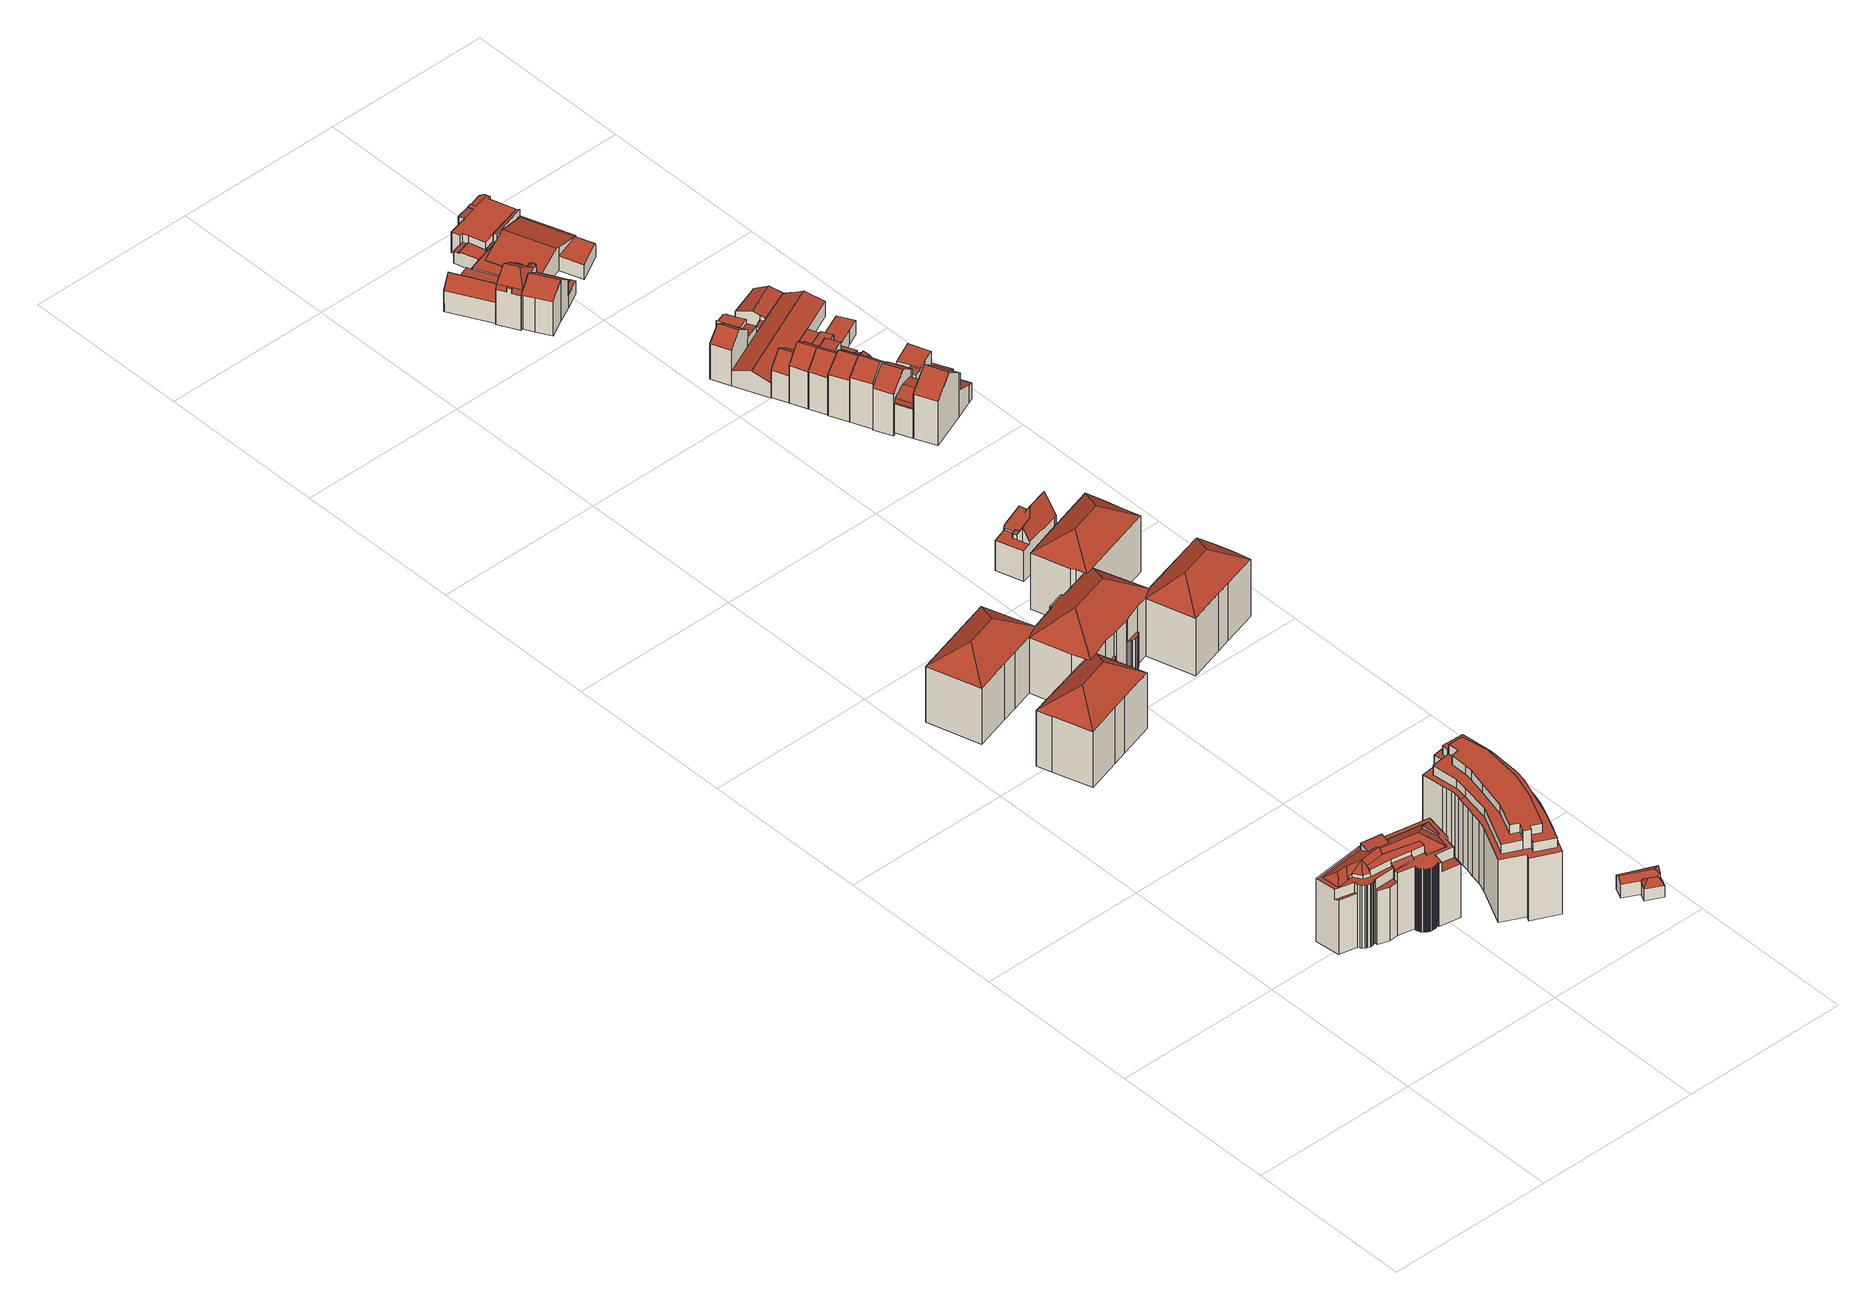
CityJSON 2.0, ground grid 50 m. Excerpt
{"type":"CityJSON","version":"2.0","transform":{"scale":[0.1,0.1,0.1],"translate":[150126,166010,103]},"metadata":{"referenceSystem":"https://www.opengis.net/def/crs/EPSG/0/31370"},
"CityObjects":{
"building1":{"type":"Building","attributes":{"name":"BUILDING","measuredHeight":24.19,"class":"1"},"geometry":[{"type":"MultiSurface","lod":"2","boundaries":[[[0,1,2,3]],[[4,5,6,7]],[[8,9,10]],[[11,12,13,14]],[[15,16,17,18,19,20,1,0,21]],[[22,8,10,23]],[[24,25,26,27,28,29,30,31,32,33,34,35,36,37,38,39,40,41,3,42,43,44,45,46,47,48,49,50,51,52,53,54,55,56,57,58,59,60,61,62,63,64,65,66,67,68,69,70,71,72,73,74,75,76,77,78,79,80,81,82,83,84,85,86,87,88,89,90,91,92,93]],[[94,13,95,96,97,98,99]],[[21,100,101,102]],[[103,14,13,94,104,19]],[[105,106,107,108,109,110]],[[111,112,113,114]],[[115,9,8,22,14,103,116,117,118]],[[11,14,119]],[[37,120,121,122,123,124,125,126,127,128,129,130,131,132,133,134,135,136,137,138,23,10,9,115,38]],[[14,22,23,119]],[[1,20,139,99,140,141,2]],[[142,143,144,47,145]],[[16,146,147,148,118,149,17]],[[150,36,35,151]],[[134,133,107,106]],[[152,60,59,153]],[[154,82,81,155]],[[156,51,50,157]],[[11,119,138,137]],[[157,50,49,158]],[[155,81,80,159]],[[160,53,52,161]],[[162,114,113,121,120,163]],[[164,7,6,92,91,165]],[[166,67,66,167]],[[168,64,63,169]],[[170,28,27,171]],[[98,97,142,45,44,140]],[[172,89,88,173]],[[21,102,41,40]],[[174,86,85,175]],[[123,122,112,111]],[[118,148,115]],[[176,108,107,177]],[[147,146,15,39,38]],[[97,96,143,142]],[[2,141,43,42]],[[119,23,138]],[[175,85,84,178]],[[179,77,76,180]],[[181,25,24,4,7,164]],[[182,129,128,183]],[[184,29,28,170]],[[117,116,17,149]],[[158,49,48,110,185]],[[20,19,104]],[[24,93,5,4]],[[186,124,123,111,187]],[[151,35,34,188]],[[189,54,53,160]],[[187,111,114,162]],[[48,47,105,110]],[[190,87,86,174]],[[159,80,79,191]],[[192,26,25,181]],[[180,76,75,193]],[[183,128,127,194]],[[195,70,69,196]],[[148,147,38,115]],[[197,74,73,198]],[[122,121,113,112]],[[139,20,104,94]],[[116,103,18,17]],[[199,109,108,176]],[[200,61,60,152]],[[167,66,65,201]],[[99,139,94]],[[202,32,31,203]],[[12,11,137,136]],[[204,62,61,200]],[[205,56,55,206]],[[207,125,124,186]],[[93,92,6,5]],[[3,2,42]],[[102,101,3,41]],[[208,132,131,209]],[[210,126,125,207]],[[203,31,30,211]],[[15,21,40,39]],[[212,57,56,205]],[[213,83,82,154]],[[201,65,64,168]],[[206,55,54,189]],[[96,95,12,136,135,143]],[[100,21,0]],[[214,71,70,195]],[[215,90,89,172]],[[141,140,44,43]],[[188,34,33,216]],[[169,63,62,204]],[[185,110,109,199]],[[142,145,46,45]],[[193,75,74,197]],[[217,130,129,182]],[[145,47,46]],[[163,120,37,36,150]],[[178,84,83,213]],[[144,143,135,134]],[[146,16,15]],[[194,127,126,210]],[[198,73,72,218]],[[95,13,12]],[[161,52,51,156]],[[219,78,77,179]],[[191,79,78,219]],[[216,33,32,202]],[[103,19,18]],[[153,59,58,220]],[[196,69,68,221]],[[99,98,140]],[[118,117,149]],[[101,100,0,3]],[[209,131,130,217]],[[171,27,26,192]],[[211,30,29,184]],[[165,91,90,215]],[[221,68,67,166]],[[177,107,133,132,208]],[[47,144,134,106,105]],[[218,72,71,214]],[[220,58,57,212]],[[173,88,87,190]],[[163,150,151,188,216,202,203,211,184,170,171,192,181,164,165,215,172,173,190,174,175,178,213,154,155,159,191,219,179,180,193,197,198,218,214,195,196,221,166,167,201,168,169,204,200,152,153,220,212,205,206,189,160,161,156,157,158,185,199,176,177,208,209,217,182,183,194,210,207,186,187,162]]],"semantics":{"surfaces":[{"type":"RoofSurface"},{"type":"WallSurface"},{"type":"GroundSurface"}],"values":[0,0,0,0,0,0,0,0,0,0,0,0,0,0,0,0,0,0,0,1,1,1,1,1,1,1,1,1,1,1,1,1,1,1,1,1,1,1,1,1,1,1,1,1,1,1,1,1,1,1,1,1,1,1,1,1,1,1,1,1,1,1,1,1,1,1,1,1,1,1,1,1,1,1,1,1,1,1,1,1,1,1,1,1,1,1,1,1,1,1,1,1,1,1,1,1,1,1,1,1,1,1,1,1,1,1,1,1,1,1,1,1,1,1,1,1,1,1,1,1,1,1,1,1,1,1,1,1,2]}}]},
"building2":{"type":"Building","attributes":{"name":"BUILDING","measuredHeight":26.85,"class":"1"},"geometry":[{"type":"MultiSurface","lod":"2","boundaries":[[[222,223,224,225,226,227,228,229,230,231,232,233,234,235,236,237,238,239,240]],[[241,242,243,244,245,246,247,248,249,250,251,252,253,254,255,256]],[[257,258,259,260,261,262,263,264,265,266,267,268,269,270,271,272,273,274,275,276,277,278,279,280,281,282,283,284,285,286,287,288,289,290,291,292,293,294,295,296,297,298,299,300]],[[261,260,301,302,303,304,305,306,307,292,291,308,309,310,311,312,313,314,315]],[[316,317,318,319,320,321,322,323,324,325,326,327,328,329,330,331,332,333,334]],[[335,271,270,336]],[[227,226,241,256]],[[337,287,286,338]],[[339,313,312,340]],[[232,231,252,251]],[[341,280,279,342]],[[343,283,282,344]],[[344,282,281,345]],[[238,237,324,323]],[[230,229,254,253]],[[346,276,275,347]],[[247,246,301,260]],[[235,234,327,326]],[[342,279,278,277,348]],[[237,236,325,324]],[[349,269,268,350]],[[245,244,303,302]],[[317,316,292,307]],[[234,233,250,257,300,327]],[[351,310,309,352]],[[353,266,265,354]],[[355,262,261,315,356]],[[250,249,258,257]],[[246,245,302,301]],[[331,330,297,296]],[[357,291,290,358]],[[359,285,284,283,343]],[[224,223,244,243]],[[336,270,269,349]],[[354,265,264,360]],[[318,317,307,306]],[[332,331,296,295]],[[361,274,273,272,362]],[[348,277,276,346]],[[228,227,256,255]],[[330,329,298,297]],[[319,318,306,305]],[[239,238,323,322]],[[225,224,243,242]],[[233,232,251,250]],[[236,235,326,325]],[[347,275,274,361]],[[363,288,287,337]],[[222,240,321,320]],[[328,327,300,299]],[[352,309,308,364]],[[362,272,271,335]],[[364,308,291,357]],[[240,239,322,321]],[[249,248,259,258]],[[334,333,294,293]],[[365,263,262,355]],[[358,290,289,366]],[[367,311,310,351]],[[345,281,280,341]],[[320,319,305,304]],[[368,314,313,339]],[[329,328,299,298]],[[369,267,266,353]],[[340,312,311,367]],[[223,222,320,304,303,244]],[[226,225,242,241]],[[229,228,255,254]],[[356,315,314,368]],[[316,334,293,292]],[[366,289,288,363]],[[360,264,263,365]],[[231,230,253,252]],[[350,268,267,369]],[[248,247,260,259]],[[338,286,285,359]],[[333,332,295,294]],[[351,352,364,357,358,366,363,337,338,359,343,344,345,341,342,348,346,347,361,362,335,336,349,350,369,353,354,360,365,355,356,368,339,340,367]]],"semantics":{"surfaces":[{"type":"RoofSurface"},{"type":"WallSurface"},{"type":"GroundSurface"}],"values":[0,0,0,0,0,1,1,1,1,1,1,1,1,1,1,1,1,1,1,1,1,1,1,1,1,1,1,1,1,1,1,1,1,1,1,1,1,1,1,1,1,1,1,1,1,1,1,1,1,1,1,1,1,1,1,1,1,1,1,1,1,1,1,1,1,1,1,1,1,1,1,1,1,1,1,1,1,2]}}]},
"building3":{"type":"Building","attributes":{"name":"BUILDING","measuredHeight":5.74,"class":"1"},"geometry":[{"type":"MultiSurface","lod":"2","boundaries":[[[370,371,372,373]],[[374,375,376,377]],[[375,374,378]],[[374,377,379,380,381,370,378]],[[372,382,383,373]],[[370,373,383,384]],[[382,372,371,385]],[[386,383,382,387]],[[370,381,371]],[[388,379,377,376,389]],[[389,376,375,390]],[[378,370,384]],[[390,375,378,384,391]],[[391,384,383,386]],[[392,385,380,379,388]],[[387,382,385,392]],[[381,380,385,371]],[[388,389,390,391,386,387,392]]],"semantics":{"surfaces":[{"type":"RoofSurface"},{"type":"WallSurface"},{"type":"GroundSurface"}],"values":[0,0,0,0,0,0,0,1,1,1,1,1,1,1,1,1,1,2]}}]},
"building4":{"type":"Building","attributes":{"name":"BUILDING","measuredHeight":19.07,"class":"1"},"geometry":[{"type":"MultiSurface","lod":"2","boundaries":[[[393,394,395,396]],[[397,398,399,400]],[[401,402,403,404,405]],[[406,407,408,409]],[[398,397,410,411,412,403,413]],[[414,415,416,417,418,419]],[[420,421,422,423,424,425]],[[421,420,426,427,428]],[[429,430,431,432,433]],[[434,435,436,437]],[[438,431,430,439,440,441,442,443,413,403,402]],[[444,445,446,447,448,449,450,451,452,453]],[[413,399,398]],[[454,455,456,457,458,459,460,461,462,463,464]],[[465,466,467,468,469,470]],[[431,438,471]],[[433,472,473,474,475,429]],[[476,470,469,477,478]],[[402,401,479,480,481,482,483,484,485,486,471,438]],[[470,476,471,486,465]],[[430,429,475,487,488,439]],[[489,490,491,492]],[[493,426,420,425,479,401,405]],[[472,433,432,494,495]],[[400,410,397]],[[479,425,424]],[[466,465,486]],[[496,466,486,497]],[[498,410,400,499]],[[500,444,453,501]],[[502,411,410,498]],[[503,459,458,504]],[[505,461,460,506]],[[507,472,495,489,508]],[[509,482,481,444,500]],[[506,460,459,503]],[[510,437,487,475,511]],[[511,475,474,414,512]],[[513,462,461,505]],[[514,441,440,515]],[[516,491,490,517]],[[518,399,413,519]],[[520,424,423,521]],[[522,467,466,496]],[[523,445,480,479,524]],[[525,439,488,436,526]],[[527,454,464,528]],[[529,409,408,530]],[[531,422,421,532]],[[515,440,439,525]],[[532,421,428,533]],[[481,480,445,444]],[[499,400,399,518]],[[534,456,455,535]],[[536,469,468,537]],[[538,449,448,539]],[[540,463,462,513]],[[405,404,408,407]],[[524,479,424,520]],[[537,468,467,522]],[[530,408,404,403,541]],[[542,447,446,543]],[[543,446,445,523]],[[544,492,491,516]],[[545,395,394,546]],[[547,476,478,393,548]],[[549,457,456,534]],[[508,489,492,544]],[[550,471,476,547]],[[551,483,482,509]],[[504,458,457,549]],[[501,453,452,552]],[[553,443,442,554]],[[554,442,441,514]],[[555,451,450,556]],[[557,426,493,406,558]],[[559,418,417,560]],[[561,419,418,559]],[[517,490,494,432,562]],[[526,436,435,563]],[[485,484,455,454]],[[564,396,395,545]],[[565,412,411,502]],[[521,423,422,531]],[[519,413,443,553]],[[556,450,449,538]],[[497,486,485,454,527]],[[495,494,490,489]],[[488,487,437,436]],[[562,432,431,566]],[[558,406,409,529]],[[552,452,451,555]],[[563,435,434,567]],[[541,403,412,565]],[[568,415,473,472,507]],[[560,417,416,569]],[[570,427,426,557]],[[535,455,484,483,551]],[[512,414,419,561]],[[566,431,471,550]],[[478,477,394,393]],[[539,448,447,542]],[[474,473,415,414]],[[493,405,407,406]],[[569,416,415,568]],[[567,434,437,510]],[[528,464,463,540]],[[548,393,396,564]],[[533,428,427,570]],[[546,394,477,469,536]],[[570,557,558,529,530,541,565,502,498,499,518,519,553,554,514,515,525,526,563,567,510,511,512,561,559,560,569,568,507,508,544,516,517,562,566,550,547,548,564,545,546,536,537,522,496,497,527,528,540,513,505,506,503,504,549,534,535,551,509,500,501,552,555,556,538,539,542,543,523,524,520,521,531,532,533]]],"semantics":{"surfaces":[{"type":"RoofSurface"},{"type":"WallSurface"},{"type":"GroundSurface"}],"values":[0,0,0,0,0,0,0,0,0,0,0,0,0,0,0,0,0,0,0,0,0,0,0,0,0,0,0,1,1,1,1,1,1,1,1,1,1,1,1,1,1,1,1,1,1,1,1,1,1,1,1,1,1,1,1,1,1,1,1,1,1,1,1,1,1,1,1,1,1,1,1,1,1,1,1,1,1,1,1,1,1,1,1,1,1,1,1,1,1,1,1,1,1,1,1,1,1,1,1,1,1,1,1,1,1,1,1,1,1,1,2]}}]},
"building5":{"type":"Building","attributes":{"name":"BUILDING","measuredHeight":17.11,"class":"1"},"geometry":[{"type":"MultiSurface","lod":"2","boundaries":[[[571,572,573,574,575,576,577,578,579]],[[580,581,582,583,584,585,586,587]],[[578,588,589,590]],[[591,573,572]],[[588,592,593,589]],[[594,595,596,597,598,579,578,590]],[[598,599,600,601,602,571,579]],[[591,572,571,602]],[[603,580,575,574,604]],[[605,602,601,606]],[[606,601,600,607]],[[608,595,594,583,582,609]],[[610,599,598,597,611]],[[612,596,595,608]],[[593,592,576,587,586]],[[613,591,602,605]],[[611,597,596,612]],[[614,581,580,603]],[[576,575,580,587]],[[609,582,581,614]],[[589,593,586,585]],[[594,590,584,583]],[[607,600,599,610]],[[590,589,585,584]],[[588,578,577]],[[592,588,577,576]],[[604,574,573,591,613]],[[613,605,606,607,610,611,612,608,609,614,603,604]]],"semantics":{"surfaces":[{"type":"RoofSurface"},{"type":"WallSurface"},{"type":"GroundSurface"}],"values":[0,0,0,0,0,0,0,0,1,1,1,1,1,1,1,1,1,1,1,1,1,1,1,1,1,1,1,2]}}]},
"building6":{"type":"Building","attributes":{"name":"BUILDING","measuredHeight":10.77,"class":"1"},"geometry":[{"type":"MultiSurface","lod":"2","boundaries":[[[615,616,617,618]],[[618,619,620,615]],[[621,622,623,624,625,626]],[[619,622,621,627,620]],[[628,616,615,620,627,629]],[[629,627,621,626,630]],[[631,625,624,632]],[[630,626,625,631]],[[633,617,616,628]],[[634,623,622,619,618,617,633]],[[632,624,623,634]],[[628,629,630,631,632,634,633]]],"semantics":{"surfaces":[{"type":"RoofSurface"},{"type":"WallSurface"},{"type":"GroundSurface"}],"values":[0,0,0,0,1,1,1,1,1,1,1,2]}}]},
"building7":{"type":"Building","attributes":{"name":"BUILDING","measuredHeight":14.37,"class":"1"},"geometry":[{"type":"MultiSurface","lod":"2","boundaries":[[[635,636,637,638,639,640]],[[641,642,643,644,645,646]],[[646,647,648,649,650,641]],[[651,643,642,652]],[[652,642,641,650,653]],[[640,648,647,635]],[[653,650,649,654]],[[655,646,645,656]],[[657,639,638,658]],[[659,637,636,660]],[[661,635,647,646,655]],[[662,644,643,651]],[[658,638,637,659]],[[663,640,639,657]],[[656,645,644,662]],[[654,649,648,640,663]],[[660,636,635,661]],[[652,653,654,663,657,658,659,660,661,655,656,662,651]]],"semantics":{"surfaces":[{"type":"RoofSurface"},{"type":"WallSurface"},{"type":"GroundSurface"}],"values":[0,0,0,1,1,1,1,1,1,1,1,1,1,1,1,1,1,2]}}]},
"building8":{"type":"Building","attributes":{"name":"BUILDING","measuredHeight":18.27,"class":"1"},"geometry":[{"type":"MultiSurface","lod":"2","boundaries":[[[664,665,666,667]],[[668,669,670,671,672,673]],[[674,668,673,675]],[[676,672,671,664,677]],[[678,674,675,679]],[[680,666,665,681]],[[682,667,666,680]],[[671,670,665,664]],[[681,665,670,669,683]],[[677,664,667,682]],[[683,669,668,674,678]],[[679,675,673,672,676]],[[682,680,681,683,678,679,676,677]]],"semantics":{"surfaces":[{"type":"RoofSurface"},{"type":"WallSurface"},{"type":"GroundSurface"}],"values":[0,0,0,1,1,1,1,1,1,1,1,1,2]}}]},
"building9":{"type":"Building","attributes":{"name":"BUILDING","measuredHeight":16.77,"class":"1"},"geometry":[{"type":"MultiSurface","lod":"2","boundaries":[[[684,685,686,687,688,689,690,691]],[[692,693,694,695]],[[696,697,698,699,700]],[[691,701,702,684]],[[703,704,705,706]],[[707,708,698,697]],[[709,685,684,702,710]],[[700,699,704,703]],[[711,701,691,690,712]],[[713,705,704,699,698,708,714]],[[689,688,692,695]],[[714,708,707,686,715]],[[693,692,696,700]],[[712,690,689,695,694,706,716]],[[716,706,705,713]],[[687,686,707,697]],[[688,687,697,696,692]],[[710,702,701,711]],[[694,693,700,703,706]],[[715,686,685,709]],[[711,712,716,713,714,715,709,710]]],"semantics":{"surfaces":[{"type":"RoofSurface"},{"type":"WallSurface"},{"type":"GroundSurface"}],"values":[0,0,0,0,0,0,1,1,1,1,1,1,1,1,1,1,1,1,1,1,2]}}]},
"building10":{"type":"Building","attributes":{"name":"BUILDING","measuredHeight":15.46,"class":"1"},"geometry":[{"type":"MultiSurface","lod":"2","boundaries":[[[717,718,719]],[[720,721,722,723,724]],[[725,726,727,728,729,730,731,732,733,734]],[[735,736,737,738,739]],[[740,741,742,743]],[[744,745,746,725,747]],[[748,749,750,751]],[[752,753,754,755]],[[756,757,724,758]],[[739,759,760,735]],[[761,762,744,747,763]],[[764,765,766,767,768,769,770,771,722,721,772,773,774,775,776,777,778,779,780,781,782,783]],[[740,751,784,785]],[[724,723,786,787,758]],[[731,730,788,789]],[[734,790,718,717,763,747,725]],[[791,792,793,794,795]],[[796,797,798,799,800,801,802,803,804,805,806]],[[719,718,790,748,751,740,743]],[[807,808,809,810]],[[798,797,793,792]],[[722,771,739,738]],[[811,787,758,756,812]],[[804,803,766,765]],[[759,739,771,770]],[[760,759,770,769]],[[773,772,753,752]],[[813,814,781,780]],[[815,816,779,778]],[[817,754,755,810,807,818]],[[805,804,765,764]],[[799,798,792,791]],[[819,811,787,786]],[[746,745,793,797,796,726]],[[784,751,750]],[[820,821,776,775]],[[822,823,733,732,789,788,729,728,782]],[[824,802,803,766,767,825]],[[818,826,808,807]],[[827,819,786,736,735,760,769]],[[806,805,764,783]],[[812,828,757,756]],[[826,820,775,774,808]],[[745,744,794,793]],[[810,809,773,752,755]],[[829,742,743,719,717,763,761,801,802,824]],[[744,762,795,794]],[[830,829,742,741,785,784,750,749]],[[786,723,737,736]],[[796,806,727,726]],[[774,773,809,808]],[[731,789,732]],[[831,815,778,777]],[[828,832,721,720,757]],[[762,761,801,800,795]],[[724,757,720]],[[821,831,777,776]],[[816,813,780,779]],[[741,740,785]],[[825,833,768,767]],[[833,827,769,768]],[[814,822,782,781]],[[738,737,723,722]],[[800,799,791,795]],[[725,746,726]],[[728,727,806,783,782]],[[823,830,749,748,790,734,733]],[[788,730,729]],[[832,721,772,753,754,817]],[[827,819,811,812,828,832,817,818,826,820,821,831,815,816,813,814,822,823,830,829,824,825,833]]],"semantics":{"surfaces":[{"type":"RoofSurface"},{"type":"WallSurface"},{"type":"GroundSurface"}],"values":[0,0,0,0,0,0,0,0,0,0,0,0,0,0,0,0,0,0,0,0,1,1,1,1,1,1,1,1,1,1,1,1,1,1,1,1,1,1,1,1,1,1,1,1,1,1,1,1,1,1,1,1,1,1,1,1,1,1,1,1,1,1,1,1,1,1,1,1,1,2]}}]},
"building11":{"type":"Building","attributes":{"name":"BUILDING","measuredHeight":12.71,"class":"1"},"geometry":[{"type":"MultiSurface","lod":"2","boundaries":[[[834,835,836,837,838]],[[839,840,841,842]],[[843,844,845,846,847,848,849]],[[835,834,850,851]],[[852,841,840,853]],[[854,851,850,855]],[[856,846,845,857]],[[857,845,844,836,835,851,854]],[[858,838,837,843,849,859]],[[837,836,844,843]],[[855,850,834,838,858]],[[853,840,839,847,846,856]],[[859,849,848,842,841,852]],[[839,842,848,847]],[[855,858,859,852,853,856,857,854]]],"semantics":{"surfaces":[{"type":"RoofSurface"},{"type":"WallSurface"},{"type":"GroundSurface"}],"values":[0,0,0,0,1,1,1,1,1,1,1,1,1,1,2]}}]},
"building12":{"type":"Building","attributes":{"name":"BUILDING","measuredHeight":16.11,"class":"1"},"geometry":[{"type":"MultiSurface","lod":"2","boundaries":[[[860,861,862,863]],[[864,865,866,867,868]],[[863,869,870,871,872,860]],[[873,874,875,876,877]],[[878,879,880,872,871]],[[881,882,883,884,885,886,887]],[[888,889,890,891]],[[892,893,894,895,896]],[[897,898,899,900,901,902,903,904,905]],[[878,871,870]],[[879,878,870,897,905,888]],[[906,884,883,907]],[[908,896,895,877,876,909]],[[907,883,882,868,867,910]],[[901,900,865,864]],[[910,867,866,899,898,869,863,862,911]],[[909,876,875,912]],[[864,868,882,881,893]],[[912,875,874,886,885,913]],[[894,893,881,887,873]],[[870,869,898,897]],[[889,888,905,904]],[[874,873,887,886]],[[900,899,866,865]],[[890,889,904,903]],[[913,885,884,906]],[[880,879,888,891]],[[914,861,860,872,880,891,915]],[[895,894,873,877]],[[915,891,890,903,902,892,896,908]],[[902,901,864,893,892]],[[911,862,861,914]],[[914,915,908,909,912,913,906,907,910,911]]],"semantics":{"surfaces":[{"type":"RoofSurface"},{"type":"WallSurface"},{"type":"GroundSurface"}],"values":[0,0,0,0,0,0,0,0,0,1,1,1,1,1,1,1,1,1,1,1,1,1,1,1,1,1,1,1,1,1,1,1,2]}}]},
"building13":{"type":"Building","attributes":{"name":"BUILDING","measuredHeight":19.34,"class":"1"},"geometry":[{"type":"MultiSurface","lod":"2","boundaries":[[[916,917,918,919,920,921,922]],[[923,924,925,926]],[[923,926,927,928,929,930]],[[931,922,921,932]],[[933,930,929,916,922,931]],[[934,919,918,935]],[[936,920,919,934]],[[937,924,923,930,933]],[[938,927,926,925,939]],[[939,925,924,937]],[[932,921,920,936]],[[929,928,917,916]],[[935,918,917,928,927,938]],[[937,933,931,932,936,934,935,938,939]]],"semantics":{"surfaces":[{"type":"RoofSurface"},{"type":"WallSurface"},{"type":"GroundSurface"}],"values":[0,0,0,1,1,1,1,1,1,1,1,1,1,2]}}]},
"building14":{"type":"Building","attributes":{"name":"BUILDING","measuredHeight":17.77,"class":"1"},"geometry":[{"type":"MultiSurface","lod":"2","boundaries":[[[940,941,942,943,944,945,946,947,669]],[[948,949,950,951,952]],[[953,954,955,956]],[[957,958,959,960]],[[961,962,963,964,965,966]],[[967,968,948,952]],[[940,969,970,941]],[[944,943,957,960]],[[971,958,957,943,942,972]],[[973,969,940,669,974]],[[961,966,950,949,953]],[[975,976,951,950,966,965,977]],[[954,953,949,948,959]],[[945,944,960,968,967]],[[978,963,962,956,955,958,971]],[[979,946,945,967,952,951,976,975]],[[980,947,946,979]],[[977,965,964,981]],[[972,942,941,970,982]],[[974,669,947,980]],[[955,954,959,958]],[[960,959,948,968]],[[981,964,963,978]],[[962,961,953,956]],[[982,970,969,973]],[[973,974,980,979,975,977,981,978,971,972,982]]],"semantics":{"surfaces":[{"type":"RoofSurface"},{"type":"WallSurface"},{"type":"GroundSurface"}],"values":[0,0,0,0,0,0,0,1,1,1,1,1,1,1,1,1,1,1,1,1,1,1,1,1,1,2]}}]},
"building15":{"type":"Building","attributes":{"description":"NFR_EURO_U","name":"BUILDING","measuredHeight":12.12,"class":"1"},"geometry":[{"type":"MultiSurface","lod":"2","boundaries":[[[983,984,985,986,987,988,989,990,991,992]],[[993,994,995,996]],[[997,998,999,1000,1001,1002]],[[1003,1004,1005,1006,1007,1008,1009]],[[1010,1011,994,993]],[[1012,1013,1014,1015,1016,1017,1018]],[[1007,1011,1010,1008]],[[991,990,1019,1020]],[[997,989,988,987,1012,1018,998]],[[1001,1000,1003,1009,1008,1010,993,996,1021,1022,1023,1024,1025,1026,1027]],[[1015,1028,1029,1030,1031,1032,1033,1034,995,994,1011,1007,1006,1005,1016]],[[1018,1017,999,998]],[[1000,999,1017,1016,1005,1004,1003]],[[1035,1036,1028,1015,1014,1013]],[[1037,1038,983,992]],[[1038,1039,984,983]],[[990,989,997,1002,1001,1027,1040,1041,1019]],[[992,991,1020,1037]],[[996,995,1034,1021]],[[985,1042,1043,1044,1035,1013,1012,987,986]],[[1039,1042,985,984]],[[1037,1020,1019,1041,1040,1027,1026,1025,1024,1023,1022,1021,1034,1033,1032,1031,1030,1029,1028,1036,1035,1044,1043,1042,1039,1038]]],"semantics":{"surfaces":[{"type":"RoofSurface"},{"type":"WallSurface"},{"type":"GroundSurface"}],"values":[0,0,0,0,0,0,0,1,1,1,1,1,1,1,1,1,1,1,1,1,1,2]}}]},
"building16":{"type":"Building","attributes":{"name":"BUILDING","measuredHeight":7.1,"class":"1"},"geometry":[{"type":"MultiSurface","lod":"2","boundaries":[[[1045,1046,1047,1048,1049,1050,1051,1052,1053,1054,1055,1056,1057,1058]],[[1053,1059,1060,1061,1062,1063,1064,1065,1066,1054]],[[1067,1068,1069,1070,1071,1072]],[[1058,1057,1073,1074]],[[1075,1076,1077,1078,1079,1080,1081]],[[1057,1056,1073]],[[1082,1063,1062,1083]],[[1084,1051,1050,1085]],[[1086,1061,1060,1087]],[[1088,1076,1075,1070,1069,1089]],[[1083,1062,1061,1086]],[[1090,1065,1064,1091]],[[1048,1047,1072,1071,1081]],[[1092,1052,1051,1084]],[[1093,1074,1073,1056,1055,1066,1065,1090]],[[1094,1045,1058,1095]],[[1096,1077,1076,1088]],[[1097,1080,1079,1098]],[[1099,1059,1053,1052,1092]],[[1087,1060,1059,1099]],[[1091,1064,1063,1082]],[[1049,1048,1081,1080]],[[1098,1079,1078,1100]],[[1095,1058,1074,1093]],[[1075,1081,1071,1070]],[[1089,1069,1068,1101]],[[1055,1054,1066]],[[1047,1046,1067,1072]],[[1085,1050,1049,1080,1097]],[[1101,1068,1067,1046,1045,1094]],[[1100,1078,1077,1096]],[[1098,1100,1096,1088,1089,1101,1094,1095,1093,1090,1091,1082,1083,1086,1087,1099,1092,1084,1085,1097]]],"semantics":{"surfaces":[{"type":"RoofSurface"},{"type":"WallSurface"},{"type":"GroundSurface"}],"values":[0,0,0,0,0,1,1,1,1,1,1,1,1,1,1,1,1,1,1,1,1,1,1,1,1,1,1,1,1,1,1,2]}}]},
"building17":{"type":"Building","attributes":{"name":"BUILDING","measuredHeight":16.25,"class":"1"},"geometry":[{"type":"MultiSurface","lod":"2","boundaries":[[[860,1102,1103,1104,1105,1106]],[[1107,1108,1109,1110]],[[1111,875,1112,1113,1114,1115,1116,1117,1118,1119]],[[1120,1121,860,1106]],[[1122,1123,1124,1125,1126,1127,1128,1129]],[[1129,1128,1118,1109,1108]],[[1130,1115,1114,1131]],[[1103,1102,1122,1129]],[[1104,1103,1129,1108,1107]],[[1132,1112,875,1133]],[[1134,1123,1122,1102,860,1121,1135]],[[1136,1125,1124,1137]],[[1138,1116,1115,1130]],[[1135,1121,1120,1139]],[[1127,1126,1111,1119]],[[1133,875,1111,1126,1125,1136]],[[1139,1120,1106,1105,1140]],[[1128,1127,1119,1118]],[[1141,1113,1112,1132]],[[1131,1114,1113,1141]],[[1140,1105,1104,1107,1110,1117,1116,1138]],[[1137,1124,1123,1134]],[[1118,1117,1110,1109]],[[1139,1140,1138,1130,1131,1141,1132,1133,1136,1137,1134,1135]]],"semantics":{"surfaces":[{"type":"RoofSurface"},{"type":"WallSurface"},{"type":"GroundSurface"}],"values":[0,0,0,0,0,1,1,1,1,1,1,1,1,1,1,1,1,1,1,1,1,1,1,2]}}]},
"building18":{"type":"Building","attributes":{"description":"R4029828","name":"BUILDING","class":"1"},"geometry":[{"type":"MultiSurface","lod":"2","boundaries":[[[1142,1143,1144,1145,1146,1147,1148,1149]],[[1150,1151,1152,1153,1154,1155,1156,1157,1158]],[[1159,1160,1161,1162,1163,1164,1165]],[[1166,1167,1168,1169,1170]],[[1171,1172,1173,1174]],[[1175,1158,1157,1156,1176,1177,1178,1179]],[[1180,1181,1182,1183]],[[1184,1185,1186,1187]],[[1160,1159,1188,1189]],[[1190,1185,1184,1154,1191]],[[1192,1193,1169,1168,1144,1143,1183]],[[1163,1164,1145,1146]],[[1194,1176,1177,1195]],[[1144,1145,1167,1168]],[[1196,1179,1175,1197]],[[1198,1174,1171,1199]],[[1200,1181,1182,1201]],[[1193,1152,1153,1202]],[[1152,1151,1166,1169]],[[1199,1171,1190,1185,1186,1203]],[[1191,1154,1204]],[[1205,1148,1149,1206]],[[1207,1162,1163,1146,1147,1208]],[[1209,1210,1161,1160,1189]],[[1165,1159,1188,1150,1151]],[[1195,1177,1178,1211]],[[1211,1178,1179,1196]],[[1197,1175,1158,1150,1212]],[[1202,1173,1174,1198]],[[1153,1173,1172,1204]],[[1191,1190,1171,1172]],[[1212,1188,1189,1209]],[[1203,1186,1187,1213]],[[1213,1187,1184,1154,1214]],[[1208,1147,1148,1205]],[[1164,1165,1166,1167,1145]],[[1206,1149,1142,1180,1181,1200]],[[1201,1182,1183,1192]],[[1214,1154,1155,1156,1176,1194]],[[1210,1161,1162,1207]],[[1142,1143,1183,1180]],[[1212,1209,1210,1207,1208,1205,1206,1200,1201,1192,1193,1202,1198,1199,1203,1213,1214,1194,1195,1211,1196,1197]]],"semantics":{"surfaces":[{"type":"RoofSurface"},{"type":"WallSurface"},{"type":"GroundSurface"}],"values":[0,0,0,0,0,0,0,0,0,0,1,1,1,1,1,1,1,1,1,1,1,1,1,1,1,1,1,1,1,1,1,1,1,1,1,1,1,1,1,1,1,2]}}]}
},
"vertices":[
[437,421,332],[407,401,348],[447,341,316],[459,389,314],[459,329,280],[405,339,280],[399,307,282],[453,297,282],[170,441,331],[141,465,315],[145,411,314],[210,393,326],[230,387,327],[233,403,338],[232,420,348],[340,464,317],[334,430,337],[297,436,337],[295,426,345],[295,424,347],[295,421,348],[475,440,317],[201,444,331],[179,416,314],[459,329,314],[466,368,314],[474,367,314],[489,450,315],[336,480,314],[328,483,314],[324,485,314],[322,488,314],[320,491,314],[316,494,314],[310,496,314],[303,495,314],[296,492,314],[289,491,314],[286,474,314],[340,464,314],[475,440,314],[465,388,314],[447,341,314],[389,352,313],[391,364,313],[354,370,313],[352,359,313],[292,364,313],[291,352,313],[339,342,313],[339,340,313],[339,339,313],[339,338,313],[339,336,313],[339,335,313],[340,334,313],[340,332,313],[341,330,313],[341,329,313],[342,327,313],[343,326,313],[343,324,313],[344,323,313],[345,322,313],[347,320,313],[348,318,313],[350,317,313],[351,316,313],[353,315,313],[354,314,313],[355,313,313],[356,312,313],[358,311,313],[359,311,313],[361,310,313],[362,309,313],[363,309,313],[365,308,313],[367,308,313],[373,308,313],[375,308,313],[376,308,313],[378,308,313],[380,309,313],[382,309,313],[384,310,313],[385,311,313],[387,311,313],[389,312,313],[390,313,313],[392,314,313],[391,308,313],[399,307,313],[405,339,313],[290,409,338],[230,387,337],[295,381,337],[354,370,337],[391,364,337],[395,384,337],[437,421,338],[459,389,320],[465,388,317],[295,426,348],[295,421,345],[292,364,281],[294,373,279],[232,371,282],[230,362,283],[262,351,283],[291,352,282],[187,388,284],[186,397,281],[133,412,280],[134,400,284],[279,476,317],[297,436,342],[272,441,338],[272,442,337],[196,417,326],[126,474,314],[133,412,314],[186,397,314],[187,388,314],[190,383,314],[192,378,314],[198,373,314],[202,370,314],[205,369,314],[211,367,314],[216,366,314],[222,367,314],[226,368,314],[232,371,314],[294,373,314],[295,381,314],[230,387,314],[210,393,314],[196,417,314],[290,409,340],[391,364,325],[389,352,316],[354,370,324],[295,381,324],[294,373,319],[352,359,317],[340,464,341],[286,474,340],[279,476,340],[272,441,337],[296,492,106],[303,495,106],[343,326,106],[342,327,106],[378,308,106],[376,308,106],[339,339,106],[339,340,106],[339,342,106],[375,308,106],[339,336,106],[339,338,106],[134,400,106],[126,474,106],[453,297,106],[391,308,106],[351,316,106],[350,317,106],[347,320,106],[345,322,106],[336,480,106],[489,450,106],[390,313,106],[389,312,106],[385,311,106],[384,310,106],[230,362,106],[232,371,106],[382,309,106],[365,308,106],[363,309,106],[466,368,106],[211,367,106],[205,369,106],[328,483,106],[291,352,106],[190,383,106],[187,388,106],[310,496,106],[339,335,106],[387,311,106],[373,308,106],[474,367,106],[362,309,106],[202,370,106],[355,313,106],[354,314,106],[361,310,106],[359,311,106],[262,351,106],[343,324,106],[348,318,106],[320,491,106],[322,488,106],[344,323,106],[340,332,106],[340,334,106],[192,378,106],[226,368,106],[222,367,106],[198,373,106],[324,485,106],[341,330,106],[380,309,106],[356,312,106],[392,314,106],[316,494,106],[216,366,106],[358,311,106],[367,308,106],[341,329,106],[353,315,106],
[696,578,368],[672,578,368],[674,546,368],[650,542,368],[650,492,368],[646,468,368],[634,414,368],[611,323,368],[577,251,368],[601,240,368],[593,223,368],[587,211,368],[605,202,368],[611,214,368],[641,200,368],[690,302,368],[715,377,368],[730,500,368],[716,577,368],[650,492,338],[650,542,338],[674,546,338],[672,578,338],[613,571,338],[621,493,338],[615,455,338],[598,366,338],[535,236,338],[587,211,338],[593,223,338],[601,240,338],[577,251,338],[611,323,338],[634,414,338],[646,468,338],[587,211,307],[535,236,307],[598,366,307],[615,455,307],[600,458,307],[597,445,307],[593,422,307],[586,396,307],[579,365,307],[570,339,307],[513,224,307],[581,191,307],[574,177,307],[653,140,307],[669,172,307],[698,224,307],[709,248,307],[728,290,307],[737,312,307],[746,341,307],[753,368,307],[756,380,307],[759,391,307],[763,413,307],[765,434,307],[766,454,307],[768,477,307],[768,486,307],[768,494,307],[768,527,307],[768,535,307],[767,542,307],[765,556,307],[759,595,307],[752,636,307],[747,608,307],[756,509,307],[750,415,307],[743,375,307],[740,368,307],[695,246,307],[654,160,307],[598,187,307],[605,202,307],[621,493,307],[613,571,307],[672,578,307],[696,578,307],[697,591,307],[682,592,307],[683,612,307],[666,625,307],[669,598,307],[593,589,307],[601,526,307],[603,511,307],[604,496,307],[604,483,307],[601,465,307],[747,608,338],[683,612,338],[682,592,338],[697,591,338],[696,578,338],[716,577,338],[730,500,338],[715,377,338],[690,302,338],[641,200,338],[611,214,338],[605,202,338],[598,187,338],[654,160,338],[695,246,338],[740,368,338],[743,375,338],[750,415,338],[756,509,338],[669,172,100],[653,140,100],[768,535,100],[768,527,100],[604,496,100],[603,511,100],[763,413,100],[759,391,100],[768,477,100],[766,454,100],[765,434,100],[746,341,100],[737,312,100],[753,368,100],[574,177,100],[581,191,100],[593,589,100],[669,598,100],[570,339,100],[579,365,100],[597,445,100],[601,465,100],[752,636,100],[759,595,100],[768,494,100],[586,396,100],[728,290,100],[698,224,100],[767,542,100],[666,625,100],[593,422,100],[765,556,100],[601,526,100],[604,483,100],[513,224,100],
[878,38,155],[849,55,154],[852,39,167],[873,27,167],[885,52,168],[908,63,159],[810,111,155],[802,93,168],[892,38,159],[794,77,155],[840,53,155],[849,55,157],[829,30,150],[877,5,149],[892,38,149],[840,53,150],[877,5,110],[829,30,110],[794,77,110],[810,111,110],[908,63,110],[892,38,110],[840,53,110],
[845,1634,218],[863,1578,218],[876,1597,218],[869,1623,218],[110,1725,307],[208,1754,307],[264,1856,248],[8,1782,248],[325,1520,248],[382,1638,313],[272,1688,248],[306,1569,248],[321,1533,248],[296,1527,175],[321,1533,175],[306,1569,175],[288,1564,175],[53,1626,248],[158,1656,248],[205,1669,248],[312,1709,248],[588,1950,112],[646,1967,112],[642,1979,112],[625,1986,112],[594,1977,112],[584,1964,112],[202,1416,307],[146,1316,248],[247,1346,248],[294,1360,248],[397,1390,248],[299,1444,307],[97,1472,248],[110,1430,248],[111,1430,248],[590,1864,307],[541,1766,249],[566,1774,249],[788,1838,249],[687,1892,307],[494,1803,117],[499,1789,117],[532,1798,117],[523,1810,117],[509,1673,313],[539,1774,249],[445,1749,248],[442,1755,248],[390,1741,248],[393,1734,248],[438,1556,175],[396,1543,175],[399,1541,175],[403,1539,175],[408,1537,175],[415,1537,175],[421,1539,175],[427,1541,175],[433,1545,175],[436,1550,175],[543,1585,175],[500,1573,175],[505,1571,175],[508,1569,175],[513,1568,175],[520,1567,175],[524,1568,175],[528,1569,175],[533,1571,175],[538,1575,175],[542,1579,175],[679,1555,308],[622,1456,253],[726,1486,253],[773,1499,253],[876,1528,253],[777,1583,308],[612,1618,255],[746,1996,249],[646,1967,249],[588,1950,249],[491,1921,249],[830,1677,255],[863,1578,255],[845,1634,255],[353,1530,248],[396,1543,255],[438,1556,249],[447,1558,249],[493,1571,248],[500,1573,248],[543,1585,255],[581,1595,255],[523,1810,249],[532,1798,249],[762,1937,218],[775,1891,218],[786,1908,218],[780,1932,218],[296,1527,248],[775,1891,249],[762,1937,249],[622,1456,64],[581,1595,64],[53,1626,64],[8,1782,64],[438,1556,64],[436,1550,64],[158,1656,64],[520,1567,64],[513,1568,64],[528,1569,64],[524,1568,64],[746,1996,64],[762,1937,64],[447,1558,64],[523,1810,64],[491,1921,64],[588,1950,64],[533,1571,64],[442,1755,64],[445,1749,64],[786,1908,64],[775,1891,64],[264,1856,64],[312,1709,64],[397,1390,64],[294,1360,64],[726,1486,64],[396,1543,64],[353,1530,64],[539,1774,64],[532,1798,64],[543,1585,64],[542,1579,64],[288,1564,64],[306,1569,64],[247,1346,64],[146,1316,64],[111,1430,64],[505,1571,64],[500,1573,64],[876,1528,64],[773,1499,64],[415,1537,64],[408,1537,64],[538,1575,64],[272,1688,64],[403,1539,64],[399,1541,64],[780,1932,64],[876,1597,64],[863,1578,64],[830,1677,64],[845,1634,64],[508,1569,64],[612,1618,64],[493,1571,64],[433,1545,64],[393,1734,64],[390,1741,64],[427,1541,64],[421,1539,64],[97,1472,64],[296,1527,64],[594,1977,64],[625,1986,64],[584,1964,64],[788,1838,64],[499,1789,64],[869,1623,64],[205,1669,64],[566,1774,64],[494,1803,64],[646,1967,64],[642,1979,64],[110,1430,64],
[631,2085,206],[625,2108,206],[589,2122,157],[584,2121,150],[585,2119,150],[594,2088,152],[597,2076,152],[624,2066,195],[638,2081,216],[585,2119,144],[541,2105,143],[566,2027,144],[593,2034,145],[587,2054,144],[582,2071,144],[579,2083,144],[594,2088,144],[597,2076,159],[582,2071,159],[587,2054,193],[646,2139,157],[594,2088,159],[579,2083,159],[593,2034,154],[705,2064,150],[706,2065,150],[712,2066,150],[701,2099,215],[700,2103,208],[690,2100,208],[683,2128,156],[651,2120,156],[585,2119,44],[584,2121,44],[651,2120,44],[683,2128,44],[690,2100,44],[705,2064,44],[566,2027,44],[700,2103,44],[712,2066,44],[706,2065,44],[646,2139,44],[541,2105,44],
[246,3799,121],[221,3787,83],[285,3666,82],[310,3677,120],[338,3690,80],[274,3811,80],[306,3825,52],[370,3704,52],[379,3709,53],[400,3718,54],[349,3823,54],[344,3837,55],[305,3825,53],[221,3787,13],[305,3825,13],[344,3837,13],[349,3823,13],[400,3718,13],[285,3666,13],[379,3709,13],
[454,3583,60],[506,3611,59],[499,3624,59],[485,3617,59],[474,3640,59],[434,3620,60],[361,3628,159],[317,3606,127],[318,3602,127],[333,3574,128],[356,3532,128],[407,3559,154],[454,3583,113],[434,3620,113],[431,3625,113],[415,3656,113],[318,3602,16],[317,3606,16],[415,3656,16],[431,3625,16],[407,3559,16],[356,3532,16],[474,3640,16],[485,3617,16],[499,3624,16],[506,3611,16],[454,3583,16],[333,3574,16],[434,3620,16],
[774,2782,125],[780,2767,125],[790,2771,125],[784,2786,125],[739,2743,209],[783,2762,169],[780,2767,169],[774,2782,169],[761,2817,169],[717,2799,209],[694,2723,175],[670,2780,175],[761,2817,27],[774,2782,27],[694,2723,27],[670,2780,27],[790,2771,27],[780,2767,27],[784,2786,27],[783,2762,27],
[727,2803,196],[761,2817,165],[776,2823,150],[770,2839,150],[763,2853,150],[752,2879,150],[751,2879,151],[703,2859,196],[763,2853,138],[784,2862,138],[773,2888,128],[752,2879,128],[763,2853,134],[770,2839,129],[799,2851,129],[794,2866,134],[784,2862,134],[646,2835,164],[670,2780,164],[784,2862,100],[794,2866,100],[784,2892,102],[773,2888,102],[776,2823,117],[806,2835,116],[761,2817,28],[670,2780,28],[646,2835,28],[751,2879,28],[784,2892,28],[806,2835,28],[776,2823,28],[773,2888,28],
[399,3648,143],[351,3648,172],[325,3610,141],[624,3739,58],[574,3884,58],[568,3882,58],[618,3737,58],[620,3738,58],[393,3666,140],[400,3669,123],[396,3675,123],[393,3681,123],[392,3684,123],[387,3681,136],[379,3695,136],[384,3697,123],[378,3708,123],[372,3705,140],[530,3707,90],[539,3710,87],[618,3737,60],[568,3882,60],[480,3852,90],[310,3632,139],[305,3629,125],[317,3606,124],[322,3609,139],[406,3661,146],[401,3670,140],[400,3669,140],[391,3653,146],[290,3668,139],[285,3666,126],[299,3640,125],[304,3642,139],[466,3857,79],[572,3889,79],[569,3898,75],[463,3868,76],[642,3685,45],[624,3739,44],[639,3683,58],[393,3822,60],[443,3677,60],[410,3653,141],[409,3656,142],[401,3649,141],[403,3678,58],[408,3677,58],[418,3659,58],[436,3676,58],[436,3675,58],[443,3677,58],[393,3822,58],[480,3852,58],[572,3889,58],[466,3857,58],[432,3847,58],[389,3835,58],[349,3823,58],[400,3718,58],[417,3727,58],[426,3702,58],[402,3689,58],[403,3686,58],[393,3681,58],[396,3675,58],[299,3640,139],[305,3629,139],[539,3710,58],[564,3642,58],[392,3684,136],[384,3697,136],[330,3686,172],[415,3659,137],[408,3673,137],[401,3670,137],[406,3661,137],[409,3656,137],[400,3669,114],[401,3670,114],[408,3673,114],[415,3659,114],[409,3656,114],[410,3653,114],[415,3656,114],[418,3659,114],[408,3677,114],[403,3678,114],[396,3675,114],[429,3858,50],[432,3847,50],[466,3857,50],[463,3868,50],[564,3642,10],[642,3685,10],[402,3689,10],[403,3686,10],[417,3727,10],[426,3702,10],[569,3898,10],[429,3858,10],[539,3710,10],[389,3835,10],[349,3823,10],[393,3681,10],[378,3708,10],[415,3656,10],[436,3676,10],[432,3847,10],[443,3677,10],[624,3739,10],[317,3606,10],[285,3666,10],[400,3718,10],[574,3884,10],[436,3675,10],
[631,3000,155],[650,2954,155],[693,2974,118],[675,3018,117],[674,3018,118],[762,3006,79],[808,3027,78],[791,3069,79],[745,3048,79],[675,3018,75],[693,2974,75],[695,2975,76],[761,3005,77],[762,3006,77],[745,3048,77],[742,3047,77],[588,2981,119],[607,2935,118],[791,3069,28],[808,3027,28],[607,2935,28],[588,2981,28],[761,3005,28],[695,2975,28],[674,3018,28],[742,3047,28],
[673,2906,191],[626,2885,153],[646,2835,152],[695,2855,191],[766,2898,130],[744,2889,126],[749,2878,126],[751,2879,127],[771,2887,130],[744,2876,156],[739,2889,156],[706,2875,179],[689,2913,179],[780,2904,76],[830,2926,76],[811,2969,76],[771,2951,76],[761,2946,76],[739,2889,181],[736,2896,181],[721,2928,180],[766,2898,67],[771,2887,68],[773,2888,68],[784,2892,68],[835,2915,67],[830,2926,66],[780,2904,66],[736,2896,157],[748,2901,157],[733,2934,157],[721,2928,156],[748,2940,95],[766,2898,95],[780,2904,95],[761,2946,96],[752,2942,96],[739,2889,131],[744,2876,130],[749,2878,131],[744,2889,131],[766,2898,132],[748,2940,132],[733,2934,132],[748,2901,131],[736,2896,131],[784,2892,30],[773,2888,30],[752,2942,30],[771,2951,30],[751,2879,30],[646,2835,30],[811,2969,30],[835,2915,30],[626,2885,30],[721,2928,30],
[855,2668,122],[882,2604,121],[932,2625,95],[945,2631,89],[932,2668,88],[922,2696,87],[912,2691,92],[795,2643,231],[737,2619,184],[764,2557,183],[822,2580,230],[874,2601,184],[882,2604,177],[855,2668,177],[848,2664,184],[912,2691,37],[922,2696,37],[848,2664,37],[945,2631,37],[932,2625,37],[932,2668,37],[737,2619,37],[874,2601,37],[764,2557,37],
[744,2745,202],[767,2690,201],[813,2710,163],[819,2713,158],[808,2740,158],[794,2773,158],[790,2771,161],[780,2767,170],[831,2750,77],[856,2759,81],[840,2793,82],[824,2786,78],[816,2782,77],[856,2759,116],[831,2750,114],[843,2724,115],[867,2734,116],[819,2713,103],[843,2724,106],[831,2750,103],[808,2740,101],[856,2759,119],[867,2734,119],[892,2745,119],[929,2762,120],[906,2824,120],[840,2793,119],[794,2773,77],[808,2740,77],[694,2723,163],[717,2669,162],[843,2724,24],[813,2710,24],[694,2723,24],[783,2762,24],[824,2786,24],[824,2786,57],[906,2824,24],[892,2745,24],[790,2771,24],[780,2767,24],[929,2762,24],[717,2669,24],
[931,2763,80],[929,2762,80],[892,2745,80],[867,2734,80],[847,2725,80],[856,2704,80],[869,2673,80],[912,2691,80],[922,2696,80],[954,2709,80],[741,2621,132],[720,2670,132],[717,2669,132],[737,2619,132],[869,2673,111],[856,2704,111],[813,2686,111],[826,2656,111],[848,2664,111],[855,2668,111],[826,2656,146],[813,2686,146],[804,2707,146],[767,2690,156],[763,2689,157],[784,2638,157],[795,2643,154],[742,2621,146],[721,2671,146],[847,2725,102],[843,2724,102],[819,2713,102],[813,2710,102],[804,2707,102],[813,2686,102],[856,2704,102],[912,2691,36],[922,2696,36],[737,2619,36],[741,2621,36],[742,2621,36],[784,2638,36],[795,2643,36],[826,2656,36],[848,2664,36],[813,2710,36],[804,2707,36],[767,2690,36],[763,2689,36],[721,2671,36],[720,2670,36],[717,2669,36],[843,2724,36],[819,2713,36],[954,2709,36],[931,2763,36],[929,2762,36],[855,2668,36],[869,2673,36],[892,2745,36],[867,2734,36],[847,2725,36],
[395,3948,70],[401,3923,71],[411,3925,71],[416,3909,72],[429,3858,73],[571,3899,73],[548,3979,71],[557,3982,71],[555,3990,70],[507,3978,70],[502,3994,70],[489,3991,70],[494,3974,70],[454,3963,70],[554,3993,71],[552,3996,71],[550,3999,70],[547,4001,70],[544,4002,70],[540,4003,70],[537,4003,69],[502,3994,68],[401,3923,42],[401,3922,42],[372,3915,42],[376,3898,43],[416,3909,43],[411,3925,42],[489,3991,68],[449,3981,68],[376,3898,48],[390,3843,49],[386,3842,49],[389,3835,49],[432,3847,49],[429,3858,49],[416,3909,48],[544,4002,3],[547,4001,3],[548,3979,3],[571,3899,3],[550,3999,3],[552,3996,3],[390,3843,3],[372,3915,3],[537,4003,3],[540,4003,3],[557,3982,3],[449,3981,3],[395,3948,3],[454,3963,3],[386,3842,3],[429,3858,3],[432,3847,3],[554,3993,3],[389,3835,3],[401,3922,3],
[717,2926,153],[702,2961,153],[696,2975,153],[695,2975,154],[652,2955,191],[696,2975,67],[702,2961,72],[756,2984,72],[749,3000,67],[774,2952,77],[866,2995,76],[904,3013,76],[882,3061,74],[808,3027,75],[761,3005,75],[749,3000,75],[756,2984,75],[760,2985,75],[607,2935,153],[626,2885,152],[717,2926,144],[721,2928,144],[752,2942,144],[771,2951,144],[774,2952,144],[760,2985,143],[756,2984,143],[702,2961,143],[808,3027,29],[882,3061,29],[866,2995,29],[811,2969,29],[721,2928,29],[626,2885,29],[771,2951,29],[752,2942,29],[761,3005,29],[607,2935,29],[695,2975,29],[904,3013,29],
[654,3220,112],[663,3200,112],[678,3170,112],[630,3150,114],[608,3203,113],[626,3215,112],[649,3223,112],[651,3219,112],[548,3082,76],[641,3124,76],[689,3146,76],[717,3158,75],[841,3211,77],[860,3180,90],[869,3166,97],[587,3039,98],[568,3030,97],[592,3102,171],[569,3157,171],[613,3177,132],[604,3201,132],[608,3203,128],[630,3150,128],[641,3124,128],[641,3124,102],[630,3150,100],[678,3170,99],[689,3146,100],[641,3124,101],[736,3183,68],[742,3169,68],[717,3158,68],[712,3171,68],[588,2981,77],[898,3118,75],[791,3069,75],[742,3047,75],[674,3018,76],[654,3220,71],[677,3231,71],[686,3210,70],[663,3200,70],[821,3242,92],[728,3200,92],[708,3243,74],[800,3275,76],[548,3082,143],[525,3138,143],[736,3183,84],[742,3169,78],[663,3200,26],[689,3146,26],[898,3118,26],[791,3069,26],[674,3018,26],[588,2981,26],[712,3171,26],[736,3183,26],[677,3231,26],[686,3210,26],[717,3158,26],[708,3243,26],[742,3169,76],[649,3223,26],[651,3219,26],[604,3201,26],[626,3215,26],[525,3138,26],[613,3177,26],[742,3047,26],[548,3082,26],[800,3275,26],[841,3211,26]
]}
